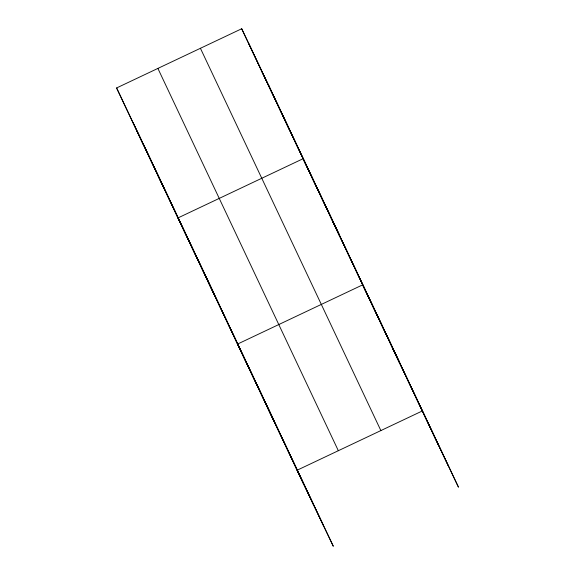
<?xml version="1.0" encoding="UTF-8"?>
<svg xmlns="http://www.w3.org/2000/svg" width="575" height="575" viewBox="0 0 575 575"><rect width="100%" height="100%" fill="white"/><g stroke="black" fill="none" stroke-linecap="round" stroke-linejoin="round"><path stroke-width="0.86" d="M303.873 484.552L116.596 87.961L241.701 28.75L458.404 487.039L241.701 28.75M422.158 411.039L297.052 470.249L333.299 546.25L116.596 87.961M262.15 72.076L268.971 86.379M282.605 115.403L289.426 129.706M339.308 234.729L303.054 158.729L177.948 217.939L214.202 293.94M332.832 221.806L339.652 236.109M398.856 360.884L362.602 284.884L237.497 344.094L273.75 420.095M392.38 347.961L399.201 362.264M137.044 131.287L143.865 145.59M157.5 174.613L164.321 188.916M207.726 281.017L214.547 295.32M267.274 407.172L274.095 421.475M268.238 84.388L448.694 466.677M248.522 43.053L438.689 445.704M200.416 48.286L380.873 430.582M157.881 68.418L338.337 450.714M143.132 143.599L323.588 525.888M133.127 122.619L313.583 504.915"/></g></svg>
